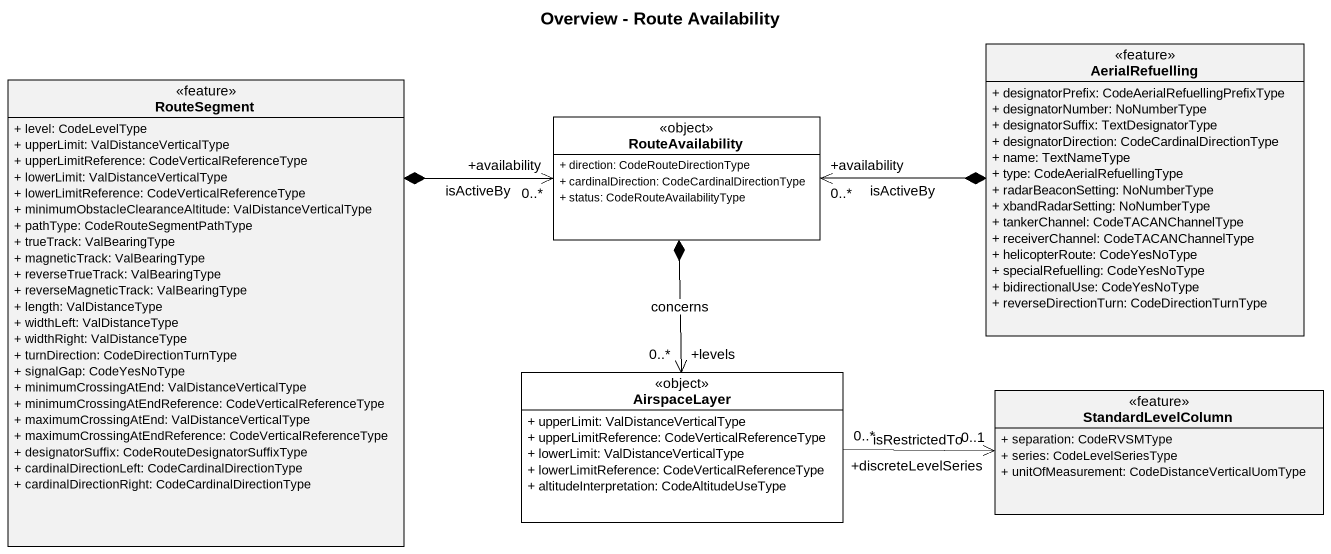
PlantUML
@startuml
title Overview - Route Availability
hide circle
hide empty members
skinparam classAttributeIconSize 0
class AerialRefuelling <<feature>> {
  + designatorPrefix: CodeAerialRefuellingPrefixType
  + designatorNumber: NoNumberType
  + designatorSuffix: TextDesignatorType
  + designatorDirection: CodeCardinalDirectionType
  + name: TextNameType
  + type: CodeAerialRefuellingType
  + radarBeaconSetting: NoNumberType
  + xbandRadarSetting: NoNumberType
  + tankerChannel: CodeTACANChannelType
  + receiverChannel: CodeTACANChannelType
  + helicopterRoute: CodeYesNoType
  + specialRefuelling: CodeYesNoType
  + bidirectionalUse: CodeYesNoType
  + reverseDirectionTurn: CodeDirectionTurnType
}
class RouteSegment <<feature>> {
  + level: CodeLevelType
  + upperLimit: ValDistanceVerticalType
  + upperLimitReference: CodeVerticalReferenceType
  + lowerLimit: ValDistanceVerticalType
  + lowerLimitReference: CodeVerticalReferenceType
  + minimumObstacleClearanceAltitude: ValDistanceVerticalType
  + pathType: CodeRouteSegmentPathType
  + trueTrack: ValBearingType
  + magneticTrack: ValBearingType
  + reverseTrueTrack: ValBearingType
  + reverseMagneticTrack: ValBearingType
  + length: ValDistanceType
  + widthLeft: ValDistanceType
  + widthRight: ValDistanceType
  + turnDirection: CodeDirectionTurnType
  + signalGap: CodeYesNoType
  + minimumCrossingAtEnd: ValDistanceVerticalType
  + minimumCrossingAtEndReference: CodeVerticalReferenceType
  + maximumCrossingAtEnd: ValDistanceVerticalType
  + maximumCrossingAtEndReference: CodeVerticalReferenceType
  + designatorSuffix: CodeRouteDesignatorSuffixType
  + cardinalDirectionLeft: CodeCardinalDirectionType
  + cardinalDirectionRight: CodeCardinalDirectionType
}
class RouteAvailability <<object>> #FFFFFF {
  + direction: CodeRouteDirectionType
  + cardinalDirection: CodeCardinalDirectionType
  + status: CodeRouteAvailabilityType
}
class AirspaceLayer <<object>> #FFFFFF {
  + upperLimit: ValDistanceVerticalType
  + upperLimitReference: CodeVerticalReferenceType
  + lowerLimit: ValDistanceVerticalType
  + lowerLimitReference: CodeVerticalReferenceType
  + altitudeInterpretation: CodeAltitudeUseType
}
class StandardLevelColumn <<feature>> {
  + separation: CodeRVSMType
  + series: CodeLevelSeriesType
  + unitOfMeasurement: CodeDistanceVerticalUomType
}
AerialRefuelling *-left-> "+availability\n0..*" RouteAvailability : isActiveBy
RouteSegment *-right-> "+availability\n0..*" RouteAvailability : isActiveBy
RouteAvailability *--> "+levels\n0..*" AirspaceLayer : concerns
AirspaceLayer "0..*" -right-> "+discreteLevelSeries\n0..1" StandardLevelColumn : isRestrictedTo
@enduml
